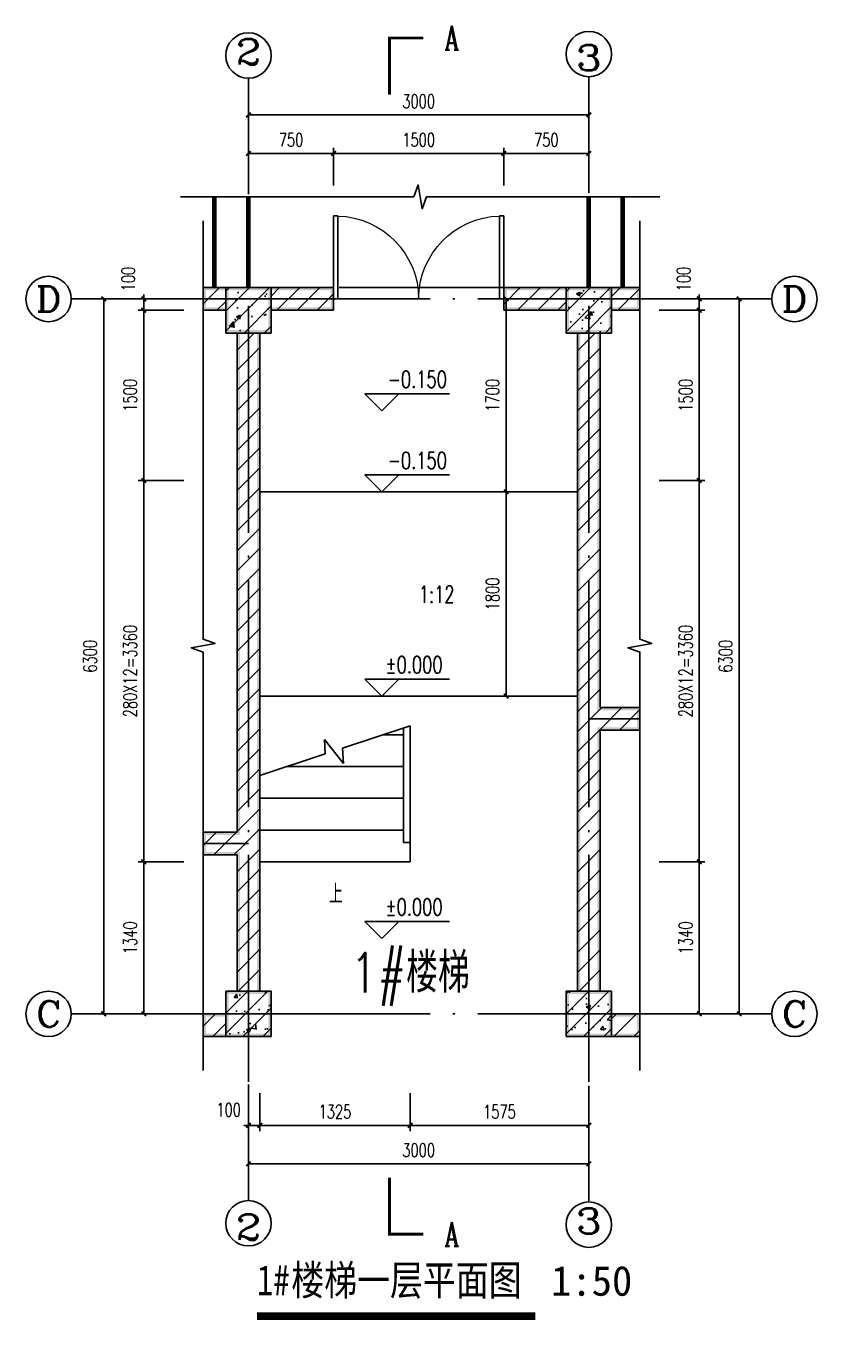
# Model space of a CAD drawing. Extents: x 5904849 to 6011887, y -826029 to -177002.
# Drawn here: x 5916730 to 5923704, y -743036 to -731631 of the extents above; entities that cross this region are included whole.
import ezdxf
from ezdxf.enums import TextEntityAlignment as Align

# ---------------------------------------------------------------- set-up
doc = ezdxf.new("R2010")
doc.units = 0
doc.header["$LTSCALE"] = 1000
doc.header["$MEASUREMENT"] = 0
doc.linetypes.add('DOTE', pattern=[2.42, 2, -0.2, 0.02, -0.2])
doc.layers.get('0').update_dxf_attribs({"linetype": 'CONTINUOUS'})
doc.layers.get('Defpoints').update_dxf_attribs({"linetype": 'CONTINUOUS'})
for name, color, linetype in [('AXIS', 3, 'CONTINUOUS'), ('AXIS_TEXT', 7, 'CONTINUOUS'), ('COLUMN', 9, 'CONTINUOUS'), ('DIM_ELEV', 3, 'CONTINUOUS'), ('DIM_SYMB', 3, 'CONTINUOUS'), ('DOTE', 252, 'CONTINUOUS'), ('LATRINE', 6, 'CONTINUOUS'), ('PUB_DIM', 3, 'CONTINUOUS'), ('PUB_HATCH', 8, 'CONTINUOUS'), ('PUB_TEXT', 7, 'CONTINUOUS'), ('PUB_WALL', 9, 'CONTINUOUS'), ('STAIR', 5, 'CONTINUOUS'), ('WALL', 2, 'CONTINUOUS'), ('WINDOW', 4, 'CONTINUOUS')]:
    doc.layers.add(name, color=color, linetype=linetype)
doc.styles.add('-宋体', font='', dxfattribs={"width": 0.8})
doc.styles.add('_HZTXT', font='txt.shx', dxfattribs={"width": 0.8, "bigfont": 'HZTXT.shx'})
doc.styles.add('_TCH_AXIS', font='COMPLEX', dxfattribs={"bigfont": 'GBCBIG'})
doc.styles.add('_TCH_DIM', font='SIMPLEX', dxfattribs={"bigfont": 'GBCBIG'})
doc.styles.add('_TCH_DIM_T3', font='SIMPLEX', dxfattribs={"width": 0.705882, "bigfont": 'GBCBIG'})
doc.styles.add('_TCH_LABEL', font='COMPLEX', dxfattribs={"bigfont": 'GBCBIG'})
doc.styles.add('COMPLEX', font='COMPLEX')
doc.styles.add('黑体', font='simhei.ttf')
doc.styles.get('-宋体').set_extended_font_data('SimSun')
doc.dimstyles.new('_TCH_ARCH&&50', dxfattribs={"dimtxt": 119, "dimasz": 40, "dimexe": 50, "dimexo": 100, "dimgap": 60.5, "dimtad": 1, "dimdec": 0, "dimzin": 0, "dimdsep": 46, "dimtxsty": '_TCH_DIM_T3', "dimblk": 'ARCHTICK', "dimcen": 0.09, "dimclrt": 7, "dimazin": 2, "dimtfac": 1, "dimtdec": 0, "dimtix": 1, "dimtmove": 2, "dimatfit": 3, "dimfxl": 0, "dimtolj": 1, "dimtzin": 0, "dimarcsym": 0})
pattern_1 = [(45, (0, 0), (-88.3883476, 88.3883476), []), (50, (0, 0), (358.630091, -31.376067), [37.5, -412.5]), (355, (0, 0), (-69.375667, 376.096067), [30, -330]), (100.4514, (29.9, -2.6), (289.25469, 344.719771), [31.870095, -350.571056]), (46.1842, (0, 100), (533.620524, -82.759507), [56.25, -618.75]), (96.6356, (44.47, 93.1), (467.331353, 487.058935), [47.805144, -525.8565]), (351.1842, (0, 100), (467.330973, 487.0593), [45, -495]), (21, (50, 75), (298.453526, -201.309445), [37.5, -412.5]), (326, (50, 75), (121.657666, 362.575023), [30, -330]), (71.4514, (74.87, 58.22), (420.111314, 161.265248), [31.870095, -350.571056]), (37.5, (0, 0), (6.0799277, 166.446927), [0, -326, 0, -335, 0, -331.25]), (7.5, (0, 0), (131.5347687, 197.205856), [0, -191, 0, -318.5, 0, -126.25]), (327.5, (-111.5, 0), (266.911218, -11.277436), [0, -125, 0, -390, 0, -517.5]), (317.5, (-161.5, 0), (291.593085, 50.052491), [0, -162.5, 0, -259, 0, -367.5])]
pattern_2 = [(45, (0, 89.76), (-88.388383, 88.388383), [])]

# ---------------------------------------------------------------- blocks, each defined once
blk = doc.blocks.new('_ArchTick')
at = {"color": 0, "linetype": 'ByBlock', "const_width": 0.4}
blk.add_lwpolyline([(-0.5, -0.5), (0.5, 0.5)], dxfattribs=at)
blk = doc.blocks.new('*D574')
at = {"layer": 'Defpoints', "color": 0}
for p in [(5921692, -732755), (5920942, -733137), (5921692, -733137)]:
    blk.add_point(p, dxfattribs=at)
at = {"layer": 'PUB_DIM', "color": 0, "lineweight": -2}
for p, q in [((5920942, -733037), (5920942, -732705)), ((5920942, -732755), (5921692, -732755)), ((5921692, -733037), (5921692, -732705))]:
    blk.add_line(p, q, dxfattribs=at)
at = {"layer": 'PUB_DIM', "color": 0, "lineweight": -2, "xscale": 40, "yscale": 40, "zscale": 40, "rotation": 180}
blk.add_blockref('_ArchTick', (5920942, -732755), dxfattribs=at)
at = {"layer": 'PUB_DIM', "color": 0, "lineweight": -2, "xscale": 40, "yscale": 40, "zscale": 40}
blk.add_blockref('_ArchTick', (5921692, -732755), dxfattribs=at)
at = {"layer": 'PUB_DIM', "color": 7, "insert": (5921317, -732635), "char_height": 119, "attachment_point": 5, "style": '_TCH_DIM_T3'}
blk.add_mtext('\\A1;750', dxfattribs=at)
blk = doc.blocks.new('*D575')
at = {"layer": 'Defpoints', "color": 0}
for p in [(5920942, -732755), (5919442, -733137), (5920942, -733137)]:
    blk.add_point(p, dxfattribs=at)
at = {"layer": 'PUB_DIM', "color": 0, "lineweight": -2}
for p, q in [((5919442, -733037), (5919442, -732705)), ((5919442, -732755), (5920942, -732755)), ((5920942, -733037), (5920942, -732705))]:
    blk.add_line(p, q, dxfattribs=at)
at = {"layer": 'PUB_DIM', "color": 0, "lineweight": -2, "xscale": 40, "yscale": 40, "zscale": 40, "rotation": 180}
blk.add_blockref('_ArchTick', (5919442, -732755), dxfattribs=at)
at = {"layer": 'PUB_DIM', "color": 0, "lineweight": -2, "xscale": 40, "yscale": 40, "zscale": 40}
blk.add_blockref('_ArchTick', (5920942, -732755), dxfattribs=at)
at = {"layer": 'PUB_DIM', "color": 7, "insert": (5920192, -732635), "char_height": 119, "attachment_point": 5, "style": '_TCH_DIM_T3'}
blk.add_mtext('\\A1;1500', dxfattribs=at)
blk = doc.blocks.new('*D576')
at = {"layer": 'Defpoints', "color": 0}
for p in [(5919442, -732755), (5918692, -733137), (5919442, -733137)]:
    blk.add_point(p, dxfattribs=at)
at = {"layer": 'PUB_DIM', "color": 0, "lineweight": -2}
for p, q in [((5918692, -733037), (5918692, -732705)), ((5918692, -732755), (5919442, -732755)), ((5919442, -733037), (5919442, -732705))]:
    blk.add_line(p, q, dxfattribs=at)
at = {"layer": 'PUB_DIM', "color": 0, "lineweight": -2, "xscale": 40, "yscale": 40, "zscale": 40, "rotation": 180}
blk.add_blockref('_ArchTick', (5918692, -732755), dxfattribs=at)
at = {"layer": 'PUB_DIM', "color": 0, "lineweight": -2, "xscale": 40, "yscale": 40, "zscale": 40}
blk.add_blockref('_ArchTick', (5919442, -732755), dxfattribs=at)
at = {"layer": 'PUB_DIM', "color": 7, "insert": (5919067, -732635), "char_height": 119, "attachment_point": 5, "style": '_TCH_DIM_T3'}
blk.add_mtext('\\A1;750', dxfattribs=at)
blk = doc.blocks.new('*D577')
at = {"layer": 'Defpoints', "color": 0}
for p in [(5921692, -732416), (5918692, -733137), (5921692, -733137)]:
    blk.add_point(p, dxfattribs=at)
at = {"layer": 'PUB_DIM', "color": 0, "lineweight": -2}
for p, q in [((5918692, -733037), (5918692, -732366)), ((5918692, -732416), (5921692, -732416)), ((5921692, -733037), (5921692, -732366))]:
    blk.add_line(p, q, dxfattribs=at)
at = {"layer": 'PUB_DIM', "color": 0, "lineweight": -2, "xscale": 40, "yscale": 40, "zscale": 40, "rotation": 180}
blk.add_blockref('_ArchTick', (5918692, -732416), dxfattribs=at)
at = {"layer": 'PUB_DIM', "color": 0, "lineweight": -2, "xscale": 40, "yscale": 40, "zscale": 40}
blk.add_blockref('_ArchTick', (5921692, -732416), dxfattribs=at)
at = {"layer": 'PUB_DIM', "color": 7, "insert": (5920192, -732296), "char_height": 119, "attachment_point": 5, "style": '_TCH_DIM_T3'}
blk.add_mtext('\\A1;3000', dxfattribs=at)
blk = doc.blocks.new('*D578')
at = {"layer": 'Defpoints', "color": 0}
for p in [(5922212, -734037), (5922665, -734037), (5922212, -734137)]:
    blk.add_point(p, dxfattribs=at)
at = {"layer": 'PUB_DIM', "color": 0, "lineweight": -2}
for p, q in [((5922312, -734037), (5922715, -734037)), ((5922665, -734037), (5922665, -733997)), ((5922665, -734137), (5922665, -734037)), ((5922312, -734137), (5922715, -734137)), ((5922665, -734137), (5922665, -734177))]:
    blk.add_line(p, q, dxfattribs=at)
at = {"layer": 'PUB_DIM', "color": 0, "lineweight": -2, "xscale": 40, "yscale": 40, "zscale": 40}
for p, rotation in [((5922665, -734037), 270), ((5922665, -734137), 90)]:
    blk.add_blockref('_ArchTick', p, dxfattribs=dict(at, rotation=rotation))
at = {"layer": 'PUB_DIM', "color": 7, "insert": (5922527, -733862), "char_height": 119, "attachment_point": 5, "rotation": 90, "style": '_TCH_DIM_T3'}
blk.add_mtext('\\A1;100', dxfattribs=at)
blk = doc.blocks.new('*D579')
at = {"layer": 'Defpoints', "color": 0}
for p in [(5922212, -734137), (5922665, -734137), (5922212, -735637)]:
    blk.add_point(p, dxfattribs=at)
at = {"layer": 'PUB_DIM', "color": 0, "lineweight": -2}
for p, q in [((5922312, -734137), (5922715, -734137)), ((5922665, -735637), (5922665, -734137)), ((5922312, -735637), (5922715, -735637))]:
    blk.add_line(p, q, dxfattribs=at)
at = {"layer": 'PUB_DIM', "color": 0, "lineweight": -2, "xscale": 40, "yscale": 40, "zscale": 40}
for p, rotation in [((5922665, -734137), 90), ((5922665, -735637), 270)]:
    blk.add_blockref('_ArchTick', p, dxfattribs=dict(at, rotation=rotation))
at = {"layer": 'PUB_DIM', "color": 7, "insert": (5922545, -734887), "char_height": 119, "attachment_point": 5, "rotation": 90, "style": '_TCH_DIM_T3'}
blk.add_mtext('\\A1;1500', dxfattribs=at)
blk = doc.blocks.new('*D580')
at = {"layer": 'Defpoints', "color": 0}
for p in [(5922212, -735637), (5922665, -735637), (5922212, -738997)]:
    blk.add_point(p, dxfattribs=at)
at = {"layer": 'PUB_DIM', "color": 0, "lineweight": -2}
for p, q in [((5922312, -735637), (5922715, -735637)), ((5922665, -738997), (5922665, -735637)), ((5922312, -738997), (5922715, -738997))]:
    blk.add_line(p, q, dxfattribs=at)
at = {"layer": 'PUB_DIM', "color": 0, "lineweight": -2, "xscale": 40, "yscale": 40, "zscale": 40}
for p, rotation in [((5922665, -735637), 90), ((5922665, -738997), 270)]:
    blk.add_blockref('_ArchTick', p, dxfattribs=dict(at, rotation=rotation))
at = {"layer": 'PUB_DIM', "color": 7, "insert": (5922545, -737317), "char_height": 119, "attachment_point": 5, "rotation": 90, "style": '_TCH_DIM_T3'}
blk.add_mtext('\\A1;280X12=3360', dxfattribs=at)
blk = doc.blocks.new('*D581')
at = {"layer": 'Defpoints', "color": 0}
for p in [(5922212, -738997), (5922665, -738997), (5922212, -740337)]:
    blk.add_point(p, dxfattribs=at)
at = {"layer": 'PUB_DIM', "color": 0, "lineweight": -2}
for p, q in [((5922312, -738997), (5922715, -738997)), ((5922665, -740337), (5922665, -738997)), ((5922312, -740337), (5922715, -740337))]:
    blk.add_line(p, q, dxfattribs=at)
at = {"layer": 'PUB_DIM', "color": 0, "lineweight": -2, "xscale": 40, "yscale": 40, "zscale": 40}
for p, rotation in [((5922665, -738997), 90), ((5922665, -740337), 270)]:
    blk.add_blockref('_ArchTick', p, dxfattribs=dict(at, rotation=rotation))
at = {"layer": 'PUB_DIM', "color": 7, "insert": (5922545, -739667), "char_height": 119, "attachment_point": 5, "rotation": 90, "style": '_TCH_DIM_T3'}
blk.add_mtext('\\A1;1340', dxfattribs=at)
blk = doc.blocks.new('*D582')
at = {"layer": 'Defpoints', "color": 0}
for p in [(5921992, -734037), (5923017, -734037), (5921992, -740337)]:
    blk.add_point(p, dxfattribs=at)
at = {"layer": 'PUB_DIM', "color": 0, "lineweight": -2}
for p, q in [((5922092, -734037), (5923067, -734037)), ((5923017, -740337), (5923017, -734037)), ((5922092, -740337), (5923067, -740337))]:
    blk.add_line(p, q, dxfattribs=at)
at = {"layer": 'PUB_DIM', "color": 0, "lineweight": -2, "xscale": 40, "yscale": 40, "zscale": 40}
for p, rotation in [((5923017, -734037), 90), ((5923017, -740337), 270)]:
    blk.add_blockref('_ArchTick', p, dxfattribs=dict(at, rotation=rotation))
at = {"layer": 'PUB_DIM', "color": 7, "insert": (5922897, -737187), "char_height": 119, "attachment_point": 5, "rotation": 90, "style": '_TCH_DIM_T3'}
blk.add_mtext('\\A1;6300', dxfattribs=at)
blk = doc.blocks.new('*D583')
at = {"layer": 'Defpoints', "color": 0}
for p in [(5917769, -734037), (5918222, -734037), (5918222, -734137)]:
    blk.add_point(p, dxfattribs=at)
at = {"layer": 'PUB_DIM', "color": 0, "lineweight": -2}
for p, q in [((5918122, -734037), (5917719, -734037)), ((5917769, -734037), (5917769, -733997)), ((5917769, -734137), (5917769, -734037)), ((5918122, -734137), (5917719, -734137)), ((5917769, -734137), (5917769, -734177))]:
    blk.add_line(p, q, dxfattribs=at)
at = {"layer": 'PUB_DIM', "color": 0, "lineweight": -2, "xscale": 40, "yscale": 40, "zscale": 40}
for p, rotation in [((5917769, -734037), 270), ((5917769, -734137), 90)]:
    blk.add_blockref('_ArchTick', p, dxfattribs=dict(at, rotation=rotation))
at = {"layer": 'PUB_DIM', "color": 7, "insert": (5917632, -733862), "char_height": 119, "attachment_point": 5, "rotation": 90, "style": '_TCH_DIM_T3'}
blk.add_mtext('\\A1;100', dxfattribs=at)
blk = doc.blocks.new('*D584')
at = {"layer": 'Defpoints', "color": 0}
for p in [(5917769, -734137), (5918222, -734137), (5918222, -735637)]:
    blk.add_point(p, dxfattribs=at)
at = {"layer": 'PUB_DIM', "color": 0, "lineweight": -2}
for p, q in [((5918122, -734137), (5917719, -734137)), ((5917769, -735637), (5917769, -734137)), ((5918122, -735637), (5917719, -735637))]:
    blk.add_line(p, q, dxfattribs=at)
at = {"layer": 'PUB_DIM', "color": 0, "lineweight": -2, "xscale": 40, "yscale": 40, "zscale": 40}
for p, rotation in [((5917769, -734137), 90), ((5917769, -735637), 270)]:
    blk.add_blockref('_ArchTick', p, dxfattribs=dict(at, rotation=rotation))
at = {"layer": 'PUB_DIM', "color": 7, "insert": (5917649, -734887), "char_height": 119, "attachment_point": 5, "rotation": 90, "style": '_TCH_DIM_T3'}
blk.add_mtext('\\A1;1500', dxfattribs=at)
blk = doc.blocks.new('*D585')
at = {"layer": 'Defpoints', "color": 0}
for p in [(5917769, -735637), (5918222, -735637), (5918222, -738997)]:
    blk.add_point(p, dxfattribs=at)
at = {"layer": 'PUB_DIM', "color": 0, "lineweight": -2}
for p, q in [((5918122, -735637), (5917719, -735637)), ((5917769, -738997), (5917769, -735637)), ((5918122, -738997), (5917719, -738997))]:
    blk.add_line(p, q, dxfattribs=at)
at = {"layer": 'PUB_DIM', "color": 0, "lineweight": -2, "xscale": 40, "yscale": 40, "zscale": 40}
for p, rotation in [((5917769, -735637), 90), ((5917769, -738997), 270)]:
    blk.add_blockref('_ArchTick', p, dxfattribs=dict(at, rotation=rotation))
at = {"layer": 'PUB_DIM', "color": 7, "insert": (5917649, -737317), "char_height": 119, "attachment_point": 5, "rotation": 90, "style": '_TCH_DIM_T3'}
blk.add_mtext('\\A1;280X12=3360', dxfattribs=at)
blk = doc.blocks.new('*D586')
at = {"layer": 'Defpoints', "color": 0}
for p in [(5917769, -738997), (5918222, -738997), (5918222, -740337)]:
    blk.add_point(p, dxfattribs=at)
at = {"layer": 'PUB_DIM', "color": 0, "lineweight": -2}
for p, q in [((5918122, -738997), (5917719, -738997)), ((5917769, -740337), (5917769, -738997)), ((5918122, -740337), (5917719, -740337))]:
    blk.add_line(p, q, dxfattribs=at)
at = {"layer": 'PUB_DIM', "color": 0, "lineweight": -2, "xscale": 40, "yscale": 40, "zscale": 40}
for p, rotation in [((5917769, -738997), 90), ((5917769, -740337), 270)]:
    blk.add_blockref('_ArchTick', p, dxfattribs=dict(at, rotation=rotation))
at = {"layer": 'PUB_DIM', "color": 7, "insert": (5917649, -739667), "char_height": 119, "attachment_point": 5, "rotation": 90, "style": '_TCH_DIM_T3'}
blk.add_mtext('\\A1;1340', dxfattribs=at)
blk = doc.blocks.new('*D587')
at = {"layer": 'Defpoints', "color": 0}
for p in [(5917416, -734037), (5918442, -734037), (5918442, -740337)]:
    blk.add_point(p, dxfattribs=at)
at = {"layer": 'PUB_DIM', "color": 0, "lineweight": -2}
for p, q in [((5918342, -734037), (5917366, -734037)), ((5917416, -740337), (5917416, -734037)), ((5918342, -740337), (5917366, -740337))]:
    blk.add_line(p, q, dxfattribs=at)
at = {"layer": 'PUB_DIM', "color": 0, "lineweight": -2, "xscale": 40, "yscale": 40, "zscale": 40}
for p, rotation in [((5917416, -734037), 90), ((5917416, -740337), 270)]:
    blk.add_blockref('_ArchTick', p, dxfattribs=dict(at, rotation=rotation))
at = {"layer": 'PUB_DIM', "color": 7, "insert": (5917296, -737187), "char_height": 119, "attachment_point": 5, "rotation": 90, "style": '_TCH_DIM_T3'}
blk.add_mtext('\\A1;6300', dxfattribs=at)
blk = doc.blocks.new('*D588')
at = {"layer": 'Defpoints', "color": 0}
for p in [(5920117, -740937), (5921692, -740937), (5921692, -741320)]:
    blk.add_point(p, dxfattribs=at)
at = {"layer": 'PUB_DIM', "color": 0, "lineweight": -2}
for p, q in [((5920117, -741037), (5920117, -741370)), ((5921692, -741037), (5921692, -741370)), ((5920117, -741320), (5921692, -741320))]:
    blk.add_line(p, q, dxfattribs=at)
at = {"layer": 'PUB_DIM', "color": 0, "lineweight": -2, "xscale": 40, "yscale": 40, "zscale": 40, "rotation": 180}
blk.add_blockref('_ArchTick', (5920117, -741320), dxfattribs=at)
at = {"layer": 'PUB_DIM', "color": 0, "lineweight": -2, "xscale": 40, "yscale": 40, "zscale": 40}
blk.add_blockref('_ArchTick', (5921692, -741320), dxfattribs=at)
at = {"layer": 'PUB_DIM', "color": 7, "insert": (5920904, -741200), "char_height": 119, "attachment_point": 5, "style": '_TCH_DIM_T3'}
blk.add_mtext('\\A1;1575', dxfattribs=at)
blk = doc.blocks.new('*D589')
at = {"layer": 'Defpoints', "color": 0}
for p in [(5918792, -740937), (5920117, -740937), (5920117, -741320)]:
    blk.add_point(p, dxfattribs=at)
at = {"layer": 'PUB_DIM', "color": 0, "lineweight": -2}
for p, q in [((5918792, -741037), (5918792, -741370)), ((5920117, -741037), (5920117, -741370)), ((5918792, -741320), (5920117, -741320))]:
    blk.add_line(p, q, dxfattribs=at)
at = {"layer": 'PUB_DIM', "color": 0, "lineweight": -2, "xscale": 40, "yscale": 40, "zscale": 40, "rotation": 180}
blk.add_blockref('_ArchTick', (5918792, -741320), dxfattribs=at)
at = {"layer": 'PUB_DIM', "color": 0, "lineweight": -2, "xscale": 40, "yscale": 40, "zscale": 40}
blk.add_blockref('_ArchTick', (5920117, -741320), dxfattribs=at)
at = {"layer": 'PUB_DIM', "color": 7, "insert": (5919454, -741200), "char_height": 119, "attachment_point": 5, "style": '_TCH_DIM_T3'}
blk.add_mtext('\\A1;1325', dxfattribs=at)
blk = doc.blocks.new('*D590')
at = {"layer": 'Defpoints', "color": 0}
for p in [(5918692, -740937), (5918792, -740937), (5918792, -741320)]:
    blk.add_point(p, dxfattribs=at)
at = {"layer": 'PUB_DIM', "color": 0, "lineweight": -2}
for p, q in [((5918692, -741037), (5918692, -741370)), ((5918792, -741037), (5918792, -741370)), ((5918692, -741320), (5918652, -741320)), ((5918692, -741320), (5918792, -741320)), ((5918792, -741320), (5918832, -741320))]:
    blk.add_line(p, q, dxfattribs=at)
at = {"layer": 'PUB_DIM', "color": 0, "lineweight": -2, "xscale": 40, "yscale": 40, "zscale": 40}
blk.add_blockref('_ArchTick', (5918692, -741320), dxfattribs=at)
at = {"layer": 'PUB_DIM', "color": 0, "lineweight": -2, "xscale": 40, "yscale": 40, "zscale": 40, "rotation": 180}
blk.add_blockref('_ArchTick', (5918792, -741320), dxfattribs=at)
at = {"layer": 'PUB_DIM', "color": 7, "insert": (5918517, -741183), "char_height": 119, "attachment_point": 5, "style": '_TCH_DIM_T3'}
blk.add_mtext('\\A1;100', dxfattribs=at)
blk = doc.blocks.new('*D591')
at = {"layer": 'Defpoints', "color": 0}
for p in [(5918692, -740937), (5921692, -740937), (5921692, -741659)]:
    blk.add_point(p, dxfattribs=at)
at = {"layer": 'PUB_DIM', "color": 0, "lineweight": -2}
for p, q in [((5918692, -741037), (5918692, -741709)), ((5921692, -741037), (5921692, -741709)), ((5918692, -741659), (5921692, -741659))]:
    blk.add_line(p, q, dxfattribs=at)
at = {"layer": 'PUB_DIM', "color": 0, "lineweight": -2, "xscale": 40, "yscale": 40, "zscale": 40, "rotation": 180}
blk.add_blockref('_ArchTick', (5918692, -741659), dxfattribs=at)
at = {"layer": 'PUB_DIM', "color": 0, "lineweight": -2, "xscale": 40, "yscale": 40, "zscale": 40}
blk.add_blockref('_ArchTick', (5921692, -741659), dxfattribs=at)
at = {"layer": 'PUB_DIM', "color": 7, "insert": (5920192, -741539), "char_height": 119, "attachment_point": 5, "style": '_TCH_DIM_T3'}
blk.add_mtext('\\A1;3000', dxfattribs=at)
blk = doc.blocks.new('*D592')
at = {"layer": 'Defpoints', "color": 0}
for p in [(5920766, -735737), (5920963, -735737), (5920766, -737537)]:
    blk.add_point(p, dxfattribs=at)
at = {"layer": 'PUB_DIM', "color": 0, "lineweight": -2}
for p, q in [((5920866, -735737), (5921013, -735737)), ((5920963, -737537), (5920963, -735737)), ((5920866, -737537), (5921013, -737537))]:
    blk.add_line(p, q, dxfattribs=at)
at = {"layer": 'PUB_DIM', "color": 0, "lineweight": -2, "xscale": 40, "yscale": 40, "zscale": 40}
for p, rotation in [((5920963, -735737), 90), ((5920963, -737537), 270)]:
    blk.add_blockref('_ArchTick', p, dxfattribs=dict(at, rotation=rotation))
at = {"layer": 'PUB_DIM', "color": 7, "insert": (5920843, -736637), "char_height": 119, "attachment_point": 5, "rotation": 90, "style": '_TCH_DIM_T3'}
blk.add_mtext('\\A1;1800', dxfattribs=at)
blk = doc.blocks.new('*D593')
at = {"layer": 'Defpoints', "color": 0}
for p in [(5920766, -734037), (5920963, -734037), (5920766, -735737)]:
    blk.add_point(p, dxfattribs=at)
at = {"layer": 'PUB_DIM', "color": 0, "lineweight": -2}
for p, q in [((5920866, -734037), (5921013, -734037)), ((5920963, -735737), (5920963, -734037)), ((5920866, -735737), (5921013, -735737))]:
    blk.add_line(p, q, dxfattribs=at)
at = {"layer": 'PUB_DIM', "color": 0, "lineweight": -2, "xscale": 40, "yscale": 40, "zscale": 40}
for p, rotation in [((5920963, -734037), 90), ((5920963, -735737), 270)]:
    blk.add_blockref('_ArchTick', p, dxfattribs=dict(at, rotation=rotation))
at = {"layer": 'PUB_DIM', "color": 7, "insert": (5920843, -734887), "char_height": 119, "attachment_point": 5, "rotation": 90, "style": '_TCH_DIM_T3'}
blk.add_mtext('\\A1;1700', dxfattribs=at)
blk = doc.blocks.new('$DorLib2D$00000002')
for p, q in [((-0.5, 0), (-0.5, 0.4875)), ((-0.475, 0.4875), (-0.5, 0.4875)), ((-0.475, 0), (-0.475, 0.4875)), ((0.475, 0), (0.475, 0.4875)), ((0.475, 0.4875), (0.5, 0.4875)), ((0.5, 0), (0.5, 0.4875)), ((-0.5, 0), (-0.475, 0)), ((0.5, 0), (0.475, 0))]:
    blk.add_line(p, q)
at = {"lineweight": 13}
for centre, start, end in [((-0.4875, 0), 0, 88.53072), ((0.4875, 0), 91.46928, 180)]:
    blk.add_arc(centre, 0.4875, start, end, dxfattribs=at)
blk = doc.blocks.new('_AXISO')
blk.add_circle((0, 0), 0.5)
at = {"layer": 'AXIS_TEXT', "style": 'COMPLEX', "width": 1.041667}
blk.add_attdef('A', text='', height=0.56, dxfattribs=at).set_placement((-0.25, -0.28), (0.25, -0.28), align=Align.FIT)

msp = doc.modelspace()

# ---------------------------------------------------------------- hatches: boundary and pattern name
at = {"layer": 'COLUMN', "linetype": 'ByBlock'}
for points in [[(5918891.9, -733937.4), (5918491.9, -733937.4), (5918516.9, -733962.4), (5918866.9, -733962.4)], [(5918491.9, -733937.4), (5918491.9, -734337.4), (5918516.9, -734312.4), (5918516.9, -733962.4)], [(5918891.9, -734337.4), (5918891.9, -733937.4), (5918866.9, -733962.4), (5918866.9, -734312.4)], [(5921891.9, -733937.4), (5921491.9, -733937.4), (5921516.9, -733962.4), (5921866.9, -733962.4)], [(5921491.9, -733937.4), (5921491.9, -734337.4), (5921516.9, -734312.4), (5921516.9, -733962.4)], [(5921891.9, -734337.4), (5921891.9, -733937.4), (5921866.9, -733962.4), (5921866.9, -734312.4)], [(5918491.9, -734337.4), (5918891.9, -734337.4), (5918866.9, -734312.4), (5918516.9, -734312.4)], [(5921491.9, -734337.4), (5921891.9, -734337.4), (5921866.9, -734312.4), (5921516.9, -734312.4)], [(5918891.9, -740137.4), (5918491.9, -740137.4), (5918516.9, -740162.4), (5918866.9, -740162.4)], [(5918491.9, -740137.4), (5918491.9, -740537.4), (5918516.9, -740512.4), (5918516.9, -740162.4)], [(5918891.9, -740537.4), (5918891.9, -740137.4), (5918866.9, -740162.4), (5918866.9, -740512.4)], [(5921891.9, -740137.4), (5921491.9, -740137.4), (5921516.9, -740162.4), (5921866.9, -740162.4)], [(5921491.9, -740137.4), (5921491.9, -740537.4), (5921516.9, -740512.4), (5921516.9, -740162.4)], [(5921891.9, -740537.4), (5921891.9, -740137.4), (5921866.9, -740162.4), (5921866.9, -740512.4)], [(5918491.9, -740537.4), (5918891.9, -740537.4), (5918866.9, -740512.4), (5918516.9, -740512.4)], [(5921491.9, -740537.4), (5921891.9, -740537.4), (5921866.9, -740512.4), (5921516.9, -740512.4)]]:
    msp.add_hatch(color=256, dxfattribs=at).paths.add_polyline_path(points)
at = {"layer": 'PUB_HATCH', "linetype": 'ByBlock'}
h = msp.add_hatch(dxfattribs=at)
h.set_pattern_fill('普通砖', color=256, scale=50, style=0)
h.set_pattern_definition(pattern_2)
h.paths.add_polyline_path([(5918491.9, -734137.4), (5918491.9, -733937.4), (5918292, -733937.4), (5918292, -734137.4)])
h = msp.add_hatch(dxfattribs=at)
h.set_pattern_fill('钢筋混凝土', color=256, scale=50, style=0)
h.set_pattern_definition(pattern_1)
h.paths.add_polyline_path([(5918491.9, -734337.4), (5918891.9, -734337.4), (5918891.9, -733937.4), (5918491.9, -733937.4)])
h = msp.add_hatch(dxfattribs=at)
h.set_pattern_fill('普通砖', color=256, scale=50, style=0)
h.set_pattern_definition(pattern_2)
h.paths.add_polyline_path([(5918891.9, -733937.4), (5918891.9, -734137.4), (5919441.9, -734137.4), (5919441.9, -733937.4)])
h = msp.add_hatch(dxfattribs=at)
h.set_pattern_fill('普通砖', color=256, scale=50, style=0)
h.set_pattern_definition(pattern_2)
h.paths.add_polyline_path([(5921491.9, -734137.4), (5921491.9, -733937.4), (5920941.9, -733937.4), (5920941.9, -734137.4)])
h = msp.add_hatch(dxfattribs=at)
h.set_pattern_fill('钢筋混凝土', color=256, scale=50, style=0)
h.set_pattern_definition(pattern_1)
h.paths.add_polyline_path([(5921491.9, -734337.4), (5921891.9, -734337.4), (5921891.9, -733937.4), (5921491.9, -733937.4)])
h = msp.add_hatch(dxfattribs=at)
h.set_pattern_fill('普通砖', color=256, scale=50, style=0)
h.set_pattern_definition(pattern_2)
h.paths.add_polyline_path([(5921891.9, -733937.4), (5921891.9, -734137.4), (5922141.9, -734137.4), (5922141.9, -733937.4)])
h = msp.add_hatch(dxfattribs=at)
h.set_pattern_fill('普通砖', color=256, scale=50, style=0)
h.set_pattern_definition(pattern_2)
h.paths.add_polyline_path([(5918791.9, -734337.4), (5918591.9, -734337.4), (5918591.9, -738737.4), (5918616.9, -738762.4), (5918658.5, -738837.4), (5918791.9, -738837.4)])
h = msp.add_hatch(dxfattribs=at)
h.set_pattern_fill('普通砖', color=256, scale=50, style=0)
h.set_pattern_definition(pattern_2)
h.paths.add_polyline_path([(5921791.9, -734337.4), (5921591.9, -734337.4), (5921591.9, -737737.4), (5921725.2, -737737.4), (5921766.9, -737662.4), (5921791.9, -737637.4)])
h = msp.add_hatch(dxfattribs=at)
h.set_pattern_fill('普通砖', color=256, scale=50, style=0)
h.set_pattern_definition(pattern_2)
h.paths.add_polyline_path([(5922141.9, -737837.4), (5922141.9, -737637.4), (5921791.9, -737637.4), (5921766.9, -737662.4), (5921725.2, -737737.4), (5921766.9, -737812.4), (5921791.9, -737837.4)])
h = msp.add_hatch(dxfattribs=at)
h.set_pattern_fill('普通砖', color=256, scale=50, style=0)
h.set_pattern_definition(pattern_2)
h.paths.add_polyline_path([(5921591.9, -740137.4), (5921791.9, -740137.4), (5921791.9, -737837.4), (5921766.9, -737812.4), (5921725.2, -737737.4), (5921591.9, -737737.4)])
h = msp.add_hatch(dxfattribs=at)
h.set_pattern_fill('普通砖', color=256, scale=50, style=0)
h.set_pattern_definition(pattern_2)
h.paths.add_polyline_path([(5918292, -738737.4), (5918292, -738937.4), (5918591.9, -738937.4), (5918616.9, -738912.4), (5918658.5, -738837.4), (5918616.9, -738762.4), (5918591.9, -738737.4)])
h = msp.add_hatch(dxfattribs=at)
h.set_pattern_fill('普通砖', color=256, scale=50, style=0)
h.set_pattern_definition(pattern_2)
h.paths.add_polyline_path([(5918591.9, -740137.4), (5918791.9, -740137.4), (5918791.9, -738837.4), (5918658.5, -738837.4), (5918616.9, -738912.4), (5918591.9, -738937.4)])
h = msp.add_hatch(dxfattribs=at)
h.set_pattern_fill('钢筋混凝土', color=256, scale=50, style=0)
h.set_pattern_definition(pattern_1)
h.paths.add_polyline_path([(5918491.9, -740537.4), (5918891.9, -740537.4), (5918891.9, -740137.4), (5918491.9, -740137.4)])
h = msp.add_hatch(dxfattribs=at)
h.set_pattern_fill('钢筋混凝土', color=256, scale=50, style=0)
h.set_pattern_definition(pattern_1)
h.paths.add_polyline_path([(5921491.9, -740537.4), (5921891.9, -740537.4), (5921891.9, -740137.4), (5921491.9, -740137.4)])
h = msp.add_hatch(dxfattribs=at)
h.set_pattern_fill('普通砖', color=256, scale=50, style=0)
h.set_pattern_definition(pattern_2)
h.paths.add_polyline_path([(5918491.9, -740537.4), (5918491.9, -740337.4), (5918292, -740337.4), (5918292, -740537.4)])
h = msp.add_hatch(dxfattribs=at)
h.set_pattern_fill('普通砖', color=256, scale=50, style=0)
h.set_pattern_definition(pattern_2)
h.paths.add_polyline_path([(5921891.9, -740337.4), (5921891.9, -740537.4), (5922141.9, -740537.4), (5922141.9, -740337.4)])
at = {"layer": 'PUB_WALL', "linetype": 'ByBlock'}
for points in [[(5918491.9, -733962.4), (5918491.9, -733937.4), (5918292, -733937.4), (5918292, -733962.4)], [(5918292, -733937.4), (5918292, -734137.4), (5918317, -734137.4), (5918317, -733937.4)], [(5918891.9, -733937.4), (5918891.9, -733962.4), (5919416.9, -733962.4), (5919441.9, -733937.4)], [(5919441.9, -734137.4), (5919441.9, -733937.4), (5919416.9, -733962.4), (5919416.9, -734112.4)], [(5921491.9, -733962.4), (5921491.9, -733937.4), (5920941.9, -733937.4), (5920966.9, -733962.4)], [(5920941.9, -733937.4), (5920941.9, -734137.4), (5920966.9, -734112.4), (5920966.9, -733962.4)], [(5921891.9, -733937.4), (5921891.9, -733962.4), (5922141.9, -733962.4), (5922141.9, -733937.4)], [(5922141.9, -733937.4), (5922116.9, -733937.4), (5922116.9, -734137.4), (5922141.9, -734137.4)], [(5918491.9, -734137.4), (5918491.9, -734112.4), (5918292, -734112.4), (5918292, -734137.4)], [(5918891.9, -734112.4), (5918891.9, -734137.4), (5919441.9, -734137.4), (5919416.9, -734112.4)], [(5921491.9, -734137.4), (5921491.9, -734112.4), (5920966.9, -734112.4), (5920941.9, -734137.4)], [(5921891.9, -734112.4), (5921891.9, -734137.4), (5922141.9, -734137.4), (5922141.9, -734112.4)], [(5918616.9, -734337.4), (5918591.9, -734337.4), (5918591.9, -738737.4), (5918616.9, -738762.4)], [(5918791.9, -734337.4), (5918766.9, -734337.4), (5918766.9, -738837.4), (5918791.9, -738837.4)], [(5921616.9, -734337.4), (5921591.9, -734337.4), (5921591.9, -737737.4), (5921616.9, -737737.4)], [(5921791.9, -734337.4), (5921766.9, -734337.4), (5921766.9, -737662.4), (5921791.9, -737637.4)], [(5922141.9, -737637.4), (5921791.9, -737637.4), (5921766.9, -737662.4), (5922141.9, -737662.4)], [(5922141.9, -737837.4), (5922141.9, -737637.4), (5922116.9, -737637.4), (5922116.9, -737837.4)], [(5921591.9, -740137.4), (5921616.9, -740137.4), (5921616.9, -737737.4), (5921591.9, -737737.4)], [(5922141.9, -737837.4), (5921791.9, -737837.4), (5921766.9, -737812.4), (5922141.9, -737812.4)], [(5921766.9, -740137.4), (5921791.9, -740137.4), (5921791.9, -737837.4), (5921766.9, -737812.4)], [(5918292, -738737.4), (5918591.9, -738737.4), (5918616.9, -738762.4), (5918292, -738762.4)], [(5918292, -738737.4), (5918292, -738937.4), (5918317, -738937.4), (5918317, -738737.4)], [(5918766.9, -740137.4), (5918791.9, -740137.4), (5918791.9, -738837.4), (5918766.9, -738837.4)], [(5918292, -738937.4), (5918591.9, -738937.4), (5918616.9, -738912.4), (5918292, -738912.4)], [(5918591.9, -740137.4), (5918616.9, -740137.4), (5918616.9, -738912.4), (5918591.9, -738937.4)], [(5918491.9, -740362.4), (5918491.9, -740337.4), (5918292, -740337.4), (5918292, -740362.4)], [(5918292, -740537.4), (5918317, -740537.4), (5918317, -740337.4), (5918292, -740337.4)], [(5921891.9, -740337.4), (5921891.9, -740362.4), (5922141.9, -740362.4), (5922141.9, -740337.4)], [(5922141.9, -740537.4), (5922141.9, -740337.4), (5922116.9, -740337.4), (5922116.9, -740537.4)], [(5918491.9, -740537.4), (5918491.9, -740512.4), (5918292, -740512.4), (5918292, -740537.4)], [(5921891.9, -740512.4), (5921891.9, -740537.4), (5922141.9, -740537.4), (5922141.9, -740512.4)]]:
    msp.add_hatch(color=256, dxfattribs=at).paths.add_polyline_path(points)

# ---------------------------------------------------------------- linework, layer by layer
at = {"color": 0}
for p, q in [((5918791.9, -735737.4), (5921591.9, -735737.4)), ((5918791.9, -737537.4), (5921591.9, -737537.4))]:
    msp.add_line(p, q, dxfattribs=at)
at = {"layer": 'AXIS'}
for p, q in [((5918691.9, -733115.2), (5918691.9, -732091.8)), ((5921691.9, -733102.8), (5921691.9, -732079.4)), ((5918090.4, -734037.4), (5917129.9, -734037.4)), ((5922343.5, -734037.4), (5923303.9, -734037.4)), ((5918090.4, -740337.4), (5917129.9, -740337.4)), ((5922343.5, -740337.4), (5923303.9, -740337.4)), ((5918691.9, -740959.6), (5918691.9, -741983)), ((5921691.9, -740972), (5921691.9, -741995.4))]:
    msp.add_line(p, q, dxfattribs=at)
at = {"layer": 'COLUMN', "linetype": 'ByBlock'}
for p, q in [((5918891.9, -733937.4), (5918491.9, -733937.4)), ((5918491.9, -733937.4), (5918491.9, -734337.4)), ((5918891.9, -734337.4), (5918891.9, -733937.4)), ((5921891.9, -733937.4), (5921491.9, -733937.4)), ((5921491.9, -733937.4), (5921491.9, -734337.4)), ((5921891.9, -734337.4), (5921891.9, -733937.4)), ((5918491.9, -734337.4), (5918891.9, -734337.4)), ((5921491.9, -734337.4), (5921891.9, -734337.4)), ((5918891.9, -740137.4), (5918491.9, -740137.4)), ((5918491.9, -740137.4), (5918491.9, -740537.4)), ((5918891.9, -740537.4), (5918891.9, -740137.4)), ((5921891.9, -740137.4), (5921491.9, -740137.4)), ((5921491.9, -740137.4), (5921491.9, -740537.4)), ((5921891.9, -740537.4), (5921891.9, -740137.4)), ((5918491.9, -740537.4), (5918891.9, -740537.4)), ((5921491.9, -740537.4), (5921891.9, -740537.4))]:
    msp.add_line(p, q, dxfattribs=at)
at = {"layer": 'DIM_ELEV'}
for p, q in [((5919866.3, -735022.7), (5919716.3, -734872.7)), ((5919716.3, -734872.7), (5920463.6, -734872.7)), ((5919866.3, -735022.7), (5920016.3, -734872.7)), ((5919866.3, -735737.4), (5919716.3, -735587.4)), ((5919716.3, -735587.4), (5920463.6, -735587.4)), ((5919866.3, -735737.4), (5920016.3, -735587.4)), ((5919866.3, -737537.4), (5919716.3, -737387.4)), ((5919716.3, -737387.4), (5920463.6, -737387.4)), ((5919866.3, -737537.4), (5920016.3, -737387.4)), ((5919866.3, -739672.8), (5919716.3, -739522.8)), ((5919716.3, -739522.8), (5920463.6, -739522.8)), ((5919866.3, -739672.8), (5920016.3, -739522.8))]:
    msp.add_line(p, q, dxfattribs=at)
at = {"layer": 'DIM_SYMB', "color": 0, "const_width": 25}
for points in [[(5920234.2, -731737.2), (5919934.2, -731737.2), (5919934.2, -732237.2)], [(5919934.2, -741779.6), (5919934.2, -742279.6), (5920234.2, -742279.6)]]:
    msp.add_lwpolyline(points, dxfattribs=at)
at = {"layer": 'DIM_SYMB', "color": 0}
for points in [[(5918091.9, -733137.4), (5920148.1, -733137.4), (5920186.3, -733032.4), (5920223.4, -733242.4), (5920260.6, -733137.4), (5922316.9, -733137.4)], [(5918292, -740837.4), (5918292, -737149), (5918187, -737110.8), (5918397, -737073.8), (5918292, -737036.5), (5918292, -733348.2)], [(5922141.9, -740837.4), (5922141.9, -737149), (5922036.9, -737110.8), (5922246.9, -737073.8), (5922141.9, -737036.5), (5922141.9, -733348.2)]]:
    msp.add_lwpolyline(points, dxfattribs=at)
for points in [[(5920345.3, -736513.1, 0, 0, 0), (5920345.3, -736059, 40, 0, 0), (5920345.3, -735909, 0, 0, 0)], [(5919454.4, -739137.4, 0, 0, 0), (5919454.4, -738307.4, 40, 0, 0), (5919454.4, -738157.4, 0, 0, 0)]]:
    msp.add_lwpolyline(points, format="xyseb", dxfattribs=at)
at = {"layer": 'DIM_SYMB', "const_width": 70}
msp.add_lwpolyline([(5918766.6, -743001.4), (5921219.5, -743001.4)], dxfattribs=at)
at = {"layer": 'DOTE', "linetype": 'DOTE'}
for p, q in [((5918691.9, -740937.4), (5918691.9, -733137.4)), ((5921691.9, -740937.4), (5921691.9, -733137.4)), ((5918292, -734037.4), (5922141.9, -734037.4)), ((5921691.9, -737737.4), (5922141.9, -737737.4)), ((5918691.9, -738837.4), (5918292, -738837.4)), ((5918292, -740337.4), (5922141.9, -740337.4))]:
    msp.add_line(p, q, dxfattribs=at)
at = {"layer": 'LATRINE'}
for p, q in [((5921791.9, -735012.4), (5921791.9, -735037.4)), ((5921791.9, -735887.4), (5921791.9, -735912.4)), ((5921791.9, -736762.4), (5921791.9, -736787.4))]:
    msp.add_line(p, q, dxfattribs=at)
at = {"layer": 'STAIR', "linetype": 'ByBlock', "lineweight": 100}
for p, q in [((5918391.9, -733937.4), (5918391.9, -733137.4)), ((5918691.9, -733937.4), (5918691.9, -733137.4)), ((5921691.9, -733937.4), (5921691.9, -733137.4)), ((5921991.9, -733937.4), (5921991.9, -733137.4))]:
    msp.add_line(p, q, dxfattribs=at)
at = {"layer": 'STAIR', "color": 0}
for p, q in [((5920116.9, -737799), (5919520.7, -737995.5)), ((5920056.9, -738827.4), (5920056.9, -737818.8)), ((5920116.9, -738827.4), (5920116.9, -737799)), ((5920116.9, -738827.4), (5920116.9, -737799)), ((5919528.4, -738130.3), (5919361.9, -737919.1)), ((5919361.9, -737919.1), (5919369.1, -738045.5)), ((5919879, -737877.4), (5920056.9, -737877.4)), ((5919369.1, -738045.5), (5918791.9, -738235.8)), ((5919520.7, -737995.5), (5919528.4, -738130.3)), ((5919029.7, -738157.4), (5920056.9, -738157.4)), ((5918791.9, -738997.4), (5918791.9, -738235.8)), ((5918791.9, -738437.4), (5920056.9, -738437.4)), ((5918791.9, -738717.4), (5920056.9, -738717.4)), ((5920056.9, -738827.4), (5920116.9, -738827.4)), ((5920116.9, -738997.4), (5920116.9, -738827.4)), ((5918791.9, -738997.4), (5920116.9, -738997.4))]:
    msp.add_line(p, q, dxfattribs=at)
at = {"layer": 'WALL', "linetype": 'ByBlock'}
for p, q in [((5918292, -733937.4), (5918491.9, -733937.4)), ((5918292, -733937.4), (5918292, -734137.4)), ((5919441.9, -733937.4), (5918891.9, -733937.4)), ((5919441.9, -734137.4), (5919441.9, -733937.4)), ((5921491.9, -733937.4), (5920941.9, -733937.4)), ((5920941.9, -733937.4), (5920941.9, -734137.4)), ((5921891.9, -733937.4), (5922141.9, -733937.4)), ((5922141.9, -733937.4), (5922141.9, -734137.4)), ((5918292, -734137.4), (5918491.9, -734137.4)), ((5918891.9, -734137.4), (5919441.9, -734137.4)), ((5920941.9, -734137.4), (5921491.9, -734137.4)), ((5921891.9, -734137.4), (5922141.9, -734137.4)), ((5918591.9, -738737.4), (5918591.9, -734337.4)), ((5918791.9, -738837.4), (5918791.9, -734337.4)), ((5921591.9, -737737.4), (5921591.9, -734337.4)), ((5921791.9, -737637.4), (5921791.9, -734337.4)), ((5922141.9, -737637.4), (5921791.9, -737637.4)), ((5922141.9, -737837.4), (5922141.9, -737637.4)), ((5921591.9, -740137.4), (5921591.9, -737737.4)), ((5922141.9, -737837.4), (5921791.9, -737837.4)), ((5921791.9, -740137.4), (5921791.9, -737837.4)), ((5918292, -738737.4), (5918591.9, -738737.4)), ((5918292, -738737.4), (5918292, -738937.4)), ((5918791.9, -740137.4), (5918791.9, -738837.4)), ((5918292, -738937.4), (5918591.9, -738937.4)), ((5918591.9, -740137.4), (5918591.9, -738937.4)), ((5918491.9, -740337.4), (5918292, -740337.4)), ((5918292, -740537.4), (5918292, -740337.4)), ((5922141.9, -740337.4), (5921891.9, -740337.4)), ((5922141.9, -740537.4), (5922141.9, -740337.4)), ((5918491.9, -740537.4), (5918292, -740537.4)), ((5922141.9, -740537.4), (5921891.9, -740537.4))]:
    msp.add_line(p, q, dxfattribs=at)
at = {"layer": 'WINDOW', "linetype": 'ByBlock'}
msp.add_line((5919491.9, -733937.4), (5920991.9, -733937.4), dxfattribs=at)

# ---------------------------------------------------------------- block references
at = {"layer": 'AXIS'}
ref = msp.add_blockref('_AXISO', (5918691.9, -731891.8), dxfattribs=dict(at, xscale=400, yscale=400, zscale=400, rotation=180))
ref.add_attrib('A', '2', dxfattribs={"layer": 'AXIS_TEXT', "height": 226.3, "style": '_TCH_AXIS', "width": 1.5}).set_placement((5918578.7, -731972.6), (5918805, -731972.6), align=Align.FIT)
ref = msp.add_blockref('_AXISO', (5921691.9, -731879.4), dxfattribs=dict(at, xscale=400, yscale=400, zscale=400, rotation=180))
ref.add_attrib('A', '3', dxfattribs={"layer": 'AXIS_TEXT', "height": 226.3, "style": '_TCH_AXIS', "width": 1.5}).set_placement((5921578.7, -732024.9), (5921805, -732024.9), align=Align.FIT)
ref = msp.add_blockref('_AXISO', (5916929.9, -734037.9), dxfattribs=dict(at, xscale=-400, yscale=400, zscale=400, rotation=180))
ref.add_attrib('A', 'D', dxfattribs={"layer": 'AXIS_TEXT', "height": 226.3, "style": '_TCH_AXIS', "width": 1.235294}).set_placement((5916816.8, -734151), (5917043.1, -734151), align=Align.FIT)
ref = msp.add_blockref('_AXISO', (5923503.9, -734037.9), dxfattribs=dict(at, xscale=400, yscale=400, zscale=400, rotation=180))
ref.add_attrib('A', 'D', dxfattribs={"layer": 'AXIS_TEXT', "height": 226.3, "style": '_TCH_AXIS', "width": 1.235294}).set_placement((5923390.8, -734151), (5923617, -734151), align=Align.FIT)
ref = msp.add_blockref('_AXISO', (5916929.9, -740337.9), dxfattribs=dict(at, xscale=-400, yscale=400, zscale=400, rotation=180))
ref.add_attrib('A', 'C', dxfattribs={"layer": 'AXIS_TEXT', "height": 226.3, "style": '_TCH_AXIS', "width": 1.4}).set_placement((5916816.8, -740451), (5917043.1, -740451), align=Align.FIT)
ref = msp.add_blockref('_AXISO', (5923503.9, -740337.9), dxfattribs=dict(at, xscale=400, yscale=400, zscale=400, rotation=180))
ref.add_attrib('A', 'C', dxfattribs={"layer": 'AXIS_TEXT', "height": 226.3, "style": '_TCH_AXIS', "width": 1.4}).set_placement((5923390.8, -740451), (5923617, -740451), align=Align.FIT)
ref = msp.add_blockref('_AXISO', (5918691.9, -742183), dxfattribs=dict(at, xscale=-400, yscale=400, zscale=400))
ref.add_attrib('A', '2', dxfattribs={"layer": 'AXIS_TEXT', "height": 226.3, "style": '_TCH_AXIS', "width": 1.5}).set_placement((5918578.7, -742328.5), (5918805, -742328.5), align=Align.FIT)
ref = msp.add_blockref('_AXISO', (5921691.9, -742195.4), dxfattribs=dict(at, xscale=-400, yscale=400, zscale=400))
ref.add_attrib('A', '3', dxfattribs={"layer": 'AXIS_TEXT', "height": 226.3, "style": '_TCH_AXIS', "width": 1.5}).set_placement((5921578.7, -742276.2), (5921805, -742276.2), align=Align.FIT)
at = {"layer": 'WINDOW', "linetype": 'ByBlock', "xscale": -1500, "yscale": 1500, "zscale": -1500, "rotation": 3.741040461091023e-08}
msp.add_blockref('$DorLib2D$00000002', (5920191.9, -734037.4), dxfattribs=at)

# ---------------------------------------------------------------- texts
at = {"layer": 'PUB_DIM', "style": '_HZTXT', "width": 0.8}
msp.add_text('1#楼梯', height=350, dxfattribs=at).set_placement((5919589.6, -740150.3, 367.2))
at = {"layer": 'PUB_TEXT', "color": 0, "width": 0.705882}
for s, height, style, p in [('A', 212.5, '_TCH_LABEL', (5920420, -731843.4)), ('1:12', 148.75, '_TCH_DIM', (5920192.8, -736714.3)), ('A', 212.5, '_TCH_LABEL', (5920420, -742385.8))]:
    msp.add_text(s, height=height, dxfattribs=dict(at, style=style)).set_placement(p)
at = {"layer": 'PUB_TEXT'}
for s, height, style, width, p in [('-0.150', 148.75, '_TCH_DIM', 0.705882, (5919918.6, -734820.2)), ('-0.150', 148.75, '_TCH_DIM', 0.705882, (5919918.6, -735534.9)), ('%%P0.000', 148.75, '_TCH_DIM', 0.705882, (5919898.6, -737334.9)), ('%%P0.000', 148.75, '_TCH_DIM', 0.705882, (5919898.6, -739470.3)), ('1#', 265.82, '-宋体', 0.8, (5918766.6, -742817.1)), ('楼梯一层平面图', 265.82, '-宋体', 0.8, (5919069, -742817.1))]:
    msp.add_text(s, height=height, dxfattribs=dict(at, style=style, width=width)).set_placement(p)
at = {"layer": 'PUB_TEXT', "color": 0, "style": '_TCH_DIM'}
msp.add_text('上', height=168.8, dxfattribs=at).set_placement((5919402.2, -739364.9))
at = {"layer": 'PUB_TEXT', "style": '黑体'}
msp.add_text('1:50', height=262.87, dxfattribs=at).set_placement((5921359.5, -742821.5))

# ---------------------------------------------------------------- dimensions: what is measured, and where the dimension line sits
at = {"layer": 'PUB_DIM'}
for p1, p2, distance, picture, middle in [((5918691.9, -733137.4), (5921691.9, -733137.4), 721.9, '*D577', (5920191.9, -732295.5)), ((5918691.9, -733137.4), (5919441.9, -733137.4), 382.9, '*D576', (5919066.9, -732634.5)), ((5919441.9, -733137.4), (5920941.9, -733137.4), 382.9, '*D575', (5920191.9, -732634.5)), ((5920941.9, -733137.4), (5921691.9, -733137.4), 382.9, '*D574', (5921316.9, -732634.5)), ((5918442, -740337.4), (5918442, -734037.4), 1025.5, '*D587', (5917296.5, -737187.4)), ((5921991.9, -740337.4), (5921991.9, -734037.4), -1025.5, '*D582', (5922897.3, -737187.4)), ((5918221.5, -735637.4), (5918221.5, -734137.4), 452.3, '*D584', (5917649.2, -734887.4)), ((5922212.3, -735637.4), (5922212.3, -734137.4), -452.3, '*D579', (5922544.7, -734887.4)), ((5918221.5, -740337.4), (5918221.5, -738997.4), 452.3, '*D586', (5917649.2, -739667.4)), ((5922212.3, -740337.4), (5922212.3, -738997.4), -452.3, '*D581', (5922544.7, -739667.4)), ((5918691.9, -740937.4), (5921691.9, -740937.4), -721.9, '*D591', (5920191.9, -741539.3)), ((5918791.9, -740937.4), (5920116.9, -740937.4), -382.9, '*D589', (5919454.4, -741200.3)), ((5920116.9, -740937.4), (5921691.9, -740937.4), -382.9, '*D588', (5920904.4, -741200.3))]:
    dim = msp.add_aligned_dim(p1=p1, p2=p2, distance=distance, dimstyle='_TCH_ARCH&&50', dxfattribs=at)
    dim.commit()
    dim.dimension.update_dxf_attribs({"geometry": picture, "text_midpoint": middle})
for base, p1, p2, angle, picture, middle in [((5917769.2, -734037.4), (5918221.5, -734137.4), (5918221.5, -734037.4), 90, '*D583', (5917631.7, -733862.4)), ((5922664.7, -734037.4), (5922212.3, -734137.4), (5922212.3, -734037.4), 90, '*D578', (5922527.2, -733862.4)), ((5918791.9, -741320.3), (5918691.9, -740937.4), (5918791.9, -740937.4), 0, '*D590', (5918516.9, -741182.8))]:
    dim = msp.add_linear_dim(base=base, p1=p1, p2=p2, angle=angle, dimstyle='_TCH_ARCH&&50', dxfattribs=at)
    dim.commit()
    dim.dimension.update_dxf_attribs({"geometry": picture, "text_midpoint": middle, "dimtype": 129})
at = {"layer": 'PUB_DIM', "color": 0}
for p1, p2, picture, middle in [((5920765.5, -735737.4), (5920765.5, -734037.4), '*D593', (5920842.9, -734887.4)), ((5920765.5, -737537.4), (5920765.5, -735737.4), '*D592', (5920842.9, -736637.4))]:
    dim = msp.add_aligned_dim(p1=p1, p2=p2, distance=-197.4, dimstyle='_TCH_ARCH&&50', dxfattribs=at)
    dim.commit()
    dim.dimension.update_dxf_attribs({"geometry": picture, "text_midpoint": middle})
at = {"layer": 'PUB_DIM'}
for p1, p2, distance, picture, middle in [((5918221.5, -738997.4), (5918221.5, -735637.4), 452.3, '*D585', (5917649.2, -737317.4)), ((5922212.3, -738997.4), (5922212.3, -735637.4), -452.3, '*D580', (5922544.7, -737317.4))]:
    dim = msp.add_aligned_dim(p1=p1, p2=p2, distance=distance, text='280X12=3360', dimstyle='_TCH_ARCH&&50', dxfattribs=at)
    dim.commit()
    dim.dimension.update_dxf_attribs({"geometry": picture, "text_midpoint": middle})

doc.saveas('drawing.dxf')
